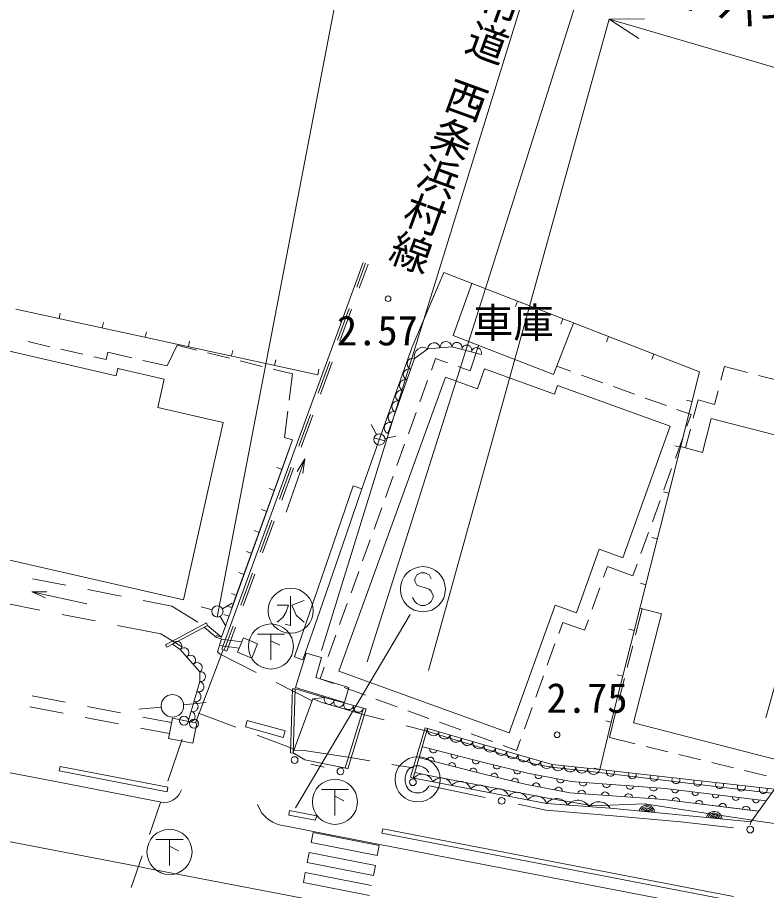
# Model space of a CAD drawing. Units: millimetres, scale not verified. Extents: x 40000 to 680000, y 20000 to 380000.
# Drawn here: x 258478 to 291692, y 282564 to 321269 of the extents above; entities that cross this region are included whole.
import ezdxf
from ezdxf.enums import TextEntityAlignment as Align

# ---------------------------------------------------------------- set-up
doc = ezdxf.new("R2010")
doc.units = ezdxf.units.MM
doc.header["$LTSCALE"] = 1000
doc.linetypes.add('CHAIN', pattern=[18.5, 12, -1.5, 3.5, -1.5])
for name, color, linetype, lineweight in [('M-BGD', 7, 'Continuous', 13), ('M-BGD-EXST', 7, 'Continuous', 13), ('M-BMK', 2, 'CHAIN', 13), ('M-BMK-OTRS', 5, 'Continuous', 13), ('M-STR-HTXT', 7, 'Continuous', 13), ('M-STR-STRC', 7, 'Continuous', 13), ('M-STR-STRD', 7, 'Continuous', 13)]:
    doc.layers.add(name, color=color, linetype=linetype, lineweight=lineweight)
doc.layers.add('M-BGD-HTXT', color=7, linetype='Continuous')
doc.styles.add('@ＭＳ ゴシック', font='')
doc.styles.add('ＭＳ ゴシック', font='')
doc.styles.get('@ＭＳ ゴシック').set_extended_font_data('@MS Gothic')
doc.styles.get('ＭＳ ゴシック').set_extended_font_data('MS Gothic')

msp = doc.modelspace()

# ---------------------------------------------------------------- linework, layer by layer
at = {"layer": 'M-BGD'}
for p, q in [((267542, 293258), (273804, 310413)), ((273909, 310374), (273522, 309312)), ((274023, 310332), (273636, 309270)), ((275960, 306629), (277386, 309958)), ((277386, 309958), (288714, 305554)), ((277790, 307169), (278631, 309476)), ((280648, 308692), (280557, 308459)), ((271793, 305431), (258412, 308338)), ((260324, 307922), (260377, 308167)), ((273179, 308372), (272664, 306963)), ((273293, 308331), (272778, 306922)), ((262235, 307507), (262288, 307752)), ((283137, 307722), (282247, 305434)), ((282664, 307907), (282574, 307674)), ((254121, 307387), (262858, 305386)), ((264147, 307092), (264200, 307336)), ((277790, 307169), (282247, 305434)), ((284681, 307123), (284590, 306890)), ((259920, 306674), (258945, 306898)), ((261382, 306339), (260407, 306563)), ((265117, 305822), (265559, 306737)), ((266417, 306524), (265559, 306737)), ((266058, 306677), (266111, 306921)), ((275960, 306629), (273742, 300371)), ((276673, 306578), (276088, 306153)), ((277746, 306671), (276673, 306578)), ((279034, 306327), (277746, 306671)), ((278923, 306728), (278556, 305601)), ((262407, 306105), (261870, 306228)), ((262481, 306426), (262407, 306105)), ((263555, 306179), (262481, 306426)), ((267873, 306162), (266902, 306403)), ((267970, 306262), (268023, 306506)), ((276088, 306153), (274904, 302832)), ((274904, 302832), (276088, 306153)), ((277021, 306154), (276835, 305638)), ((277021, 306154), (277553, 305962)), ((286698, 306338), (286607, 306105)), ((265117, 305822), (264043, 306068)), ((269328, 305801), (268358, 306042)), ((269882, 305847), (269935, 306091)), ((272322, 306024), (271807, 304615)), ((272435, 305982), (271921, 304573)), ((278024, 305793), (278556, 305601)), ((282393, 305811), (283018, 305586)), ((289828, 305789), (289671, 305195)), ((290845, 305527), (289828, 305789)), ((262931, 305707), (262858, 305386)), ((262910, 305695), (262953, 305719)), ((262931, 305707), (264983, 305237)), ((270672, 305467), (269814, 305680)), ((270526, 304309), (270672, 305467)), ((271771, 305419), (271815, 305444)), ((271793, 305431), (271846, 305676)), ((278873, 304812), (279190, 305690)), ((279190, 305690), (282294, 304571)), ((283488, 305416), (284429, 305077)), ((284806, 290034), (288714, 305554)), ((292298, 305153), (291329, 305402)), ((264983, 305237), (264695, 303979)), ((277456, 305323), (272728, 292287)), ((276665, 305168), (276325, 304228)), ((277456, 305323), (278873, 304812)), ((282294, 304571), (282430, 304948)), ((282430, 304948), (287416, 303150)), ((284899, 304908), (285840, 304569)), ((289544, 304711), (289387, 304117)), ((286310, 304399), (287251, 304060)), ((288385, 304244), (288142, 304305)), ((288657, 304325), (288441, 303502)), ((289387, 304117), (288657, 304325)), ((267600, 303314), (264695, 303979)), ((287721, 303890), (288346, 303665)), ((270319, 302654), (270464, 303812)), ((271464, 303675), (270950, 302266)), ((271578, 303634), (271064, 302225)), ((276156, 303757), (275816, 302817)), ((288346, 303665), (288159, 303148)), ((289235, 303485), (288860, 301989)), ((296151, 301706), (289235, 303485)), ((267600, 303314), (265842, 295449)), ((274160, 303217), (274403, 302781)), ((287416, 303150), (285313, 297318)), ((274770, 302608), (275261, 302701)), ((287990, 302678), (287650, 301737)), ((288314, 303018), (288098, 302195)), ((267976, 295115), (270680, 302539)), ((270680, 302539), (270319, 302654)), ((274284, 302631), (274765, 302494)), ((275646, 302346), (275306, 301406)), ((267526, 293791), (270543, 302163)), ((287873, 302214), (287631, 302275)), ((288860, 301989), (287883, 302254)), ((271215, 301707), (270398, 299344)), ((271215, 301707), (270879, 301135)), ((271125, 301050), (271215, 301707)), ((270208, 301232), (269973, 301317)), ((270607, 301327), (270093, 299918)), ((270721, 301285), (270207, 299876)), ((287481, 301267), (287142, 300326)), ((275136, 300936), (274797, 299995)), ((269873, 300302), (269637, 300387)), ((270759, 292928), (273361, 300502)), ((273062, 298377), (273742, 300371)), ((273361, 300502), (273742, 300371)), ((287362, 300184), (287120, 300245)), ((286972, 299855), (286633, 298915)), ((269537, 299372), (269302, 299457)), ((274627, 299525), (274287, 298584)), ((269750, 298979), (269236, 297569)), ((269864, 298937), (269349, 297528)), ((265842, 295449), (252107, 298596)), ((269202, 298442), (268967, 298526)), ((286464, 298444), (286124, 297504)), ((271888, 294956), (273062, 298377)), ((274117, 298114), (273778, 297174)), ((286851, 298154), (286608, 298215)), ((284278, 297691), (283261, 294868)), ((285313, 297318), (284278, 297691)), ((268867, 297511), (268632, 297596)), ((284639, 296923), (284470, 296452)), ((285768, 296516), (284639, 296923)), ((285955, 297033), (285768, 296516)), ((268532, 296581), (268297, 296666)), ((268893, 296630), (268378, 295221)), ((269007, 296589), (268492, 295179)), ((273608, 296703), (273268, 295763)), ((260622, 296098), (259150, 296389)), ((286339, 296124), (286097, 296185)), ((259116, 295813), (261557, 295276)), ((259779, 295801), (259116, 295813)), ((259116, 295813), (259723, 295547)), ((263075, 295614), (261603, 295904)), ((268197, 295651), (267961, 295736)), ((284300, 295982), (283961, 295041)), ((265321, 295170), (264056, 295420)), ((258003, 295290), (259474, 295000)), ((266474, 294460), (265321, 295170)), ((266625, 295144), (267106, 295007)), ((267564, 295060), (268001, 295303)), ((267976, 295115), (267751, 295164)), ((271888, 294956), (271135, 292785)), ((273098, 295292), (272759, 294352)), ((282320, 295208), (280286, 289563)), ((283261, 294868), (282320, 295208)), ((285882, 293899), (286178, 295057)), ((286077, 295083), (287030, 294838)), ((260455, 294806), (261927, 294515)), ((267467, 294720), (267711, 294284)), ((267861, 294721), (267626, 294806)), ((283792, 294571), (283622, 294100)), ((285794, 289993), (287030, 294838)), ((262908, 294321), (264839, 293940)), ((265044, 293462), (266853, 294426)), ((266909, 294320), (265100, 293356)), ((266757, 294239), (267301, 293777)), ((266909, 294320), (266853, 294426)), ((266887, 294308), (266909, 294320)), ((266909, 294320), (267526, 293791)), ((268035, 294282), (267648, 293219)), ((268149, 294240), (267762, 293178)), ((282480, 293965), (282655, 294449)), ((283622, 294100), (282655, 294449)), ((285828, 294094), (285586, 294155)), ((264839, 293940), (265792, 293353)), ((267526, 293791), (267291, 293875)), ((267301, 293777), (267519, 293719)), ((272589, 293882), (272249, 292941)), ((265044, 293462), (265100, 293356)), ((265696, 293249), (265356, 293493)), ((267519, 293719), (267341, 293152)), ((267427, 293422), (268306, 293309)), ((267517, 293713), (268426, 293596)), ((268231, 293128), (268495, 293760)), ((268495, 293760), (269127, 293497)), ((269127, 293497), (268863, 292865)), ((281972, 292554), (282311, 293495)), ((285512, 292446), (285759, 293415)), ((266571, 292266), (265696, 293249)), ((266378, 289994), (267592, 293240)), ((267341, 293152), (267470, 293044)), ((269062, 292235), (267470, 293044)), ((267762, 293178), (267542, 293258)), ((268863, 292865), (268231, 293128)), ((271285, 293086), (270806, 291560)), ((271958, 292897), (271285, 293086)), ((270759, 292928), (271135, 292785)), ((271958, 292897), (271704, 292006)), ((266571, 292266), (266560, 291824)), ((272079, 292471), (271893, 291955)), ((272728, 292287), (280286, 289563)), ((273175, 291570), (271704, 292006)), ((272494, 291736), (271893, 291955)), ((281463, 291143), (281802, 292084)), ((285317, 292064), (285074, 292125)), ((285141, 290992), (285388, 291961)), ((266560, 291824), (266040, 290062)), ((271545, 290972), (269954, 291782)), ((270587, 288662), (270666, 291504)), ((270666, 291504), (270786, 291500)), ((270786, 291500), (270707, 288658)), ((272091, 291124), (270786, 291500)), ((270806, 291560), (272984, 290896)), ((273903, 291223), (272963, 291565)), ((272984, 290896), (273175, 291570)), ((260598, 290915), (259125, 291197)), ((270708, 288693), (271579, 291064)), ((271579, 291064), (272091, 291124)), ((271579, 291064), (271993, 290904)), ((273821, 290656), (272091, 291124)), ((260502, 290424), (259028, 290707)), ((263053, 290443), (261580, 290726)), ((271993, 290904), (273740, 290389)), ((275312, 290709), (274373, 291051)), ((280954, 289732), (281294, 290673)), ((266504, 290425), (268165, 289806)), ((273821, 290656), (273012, 288001)), ((273936, 290621), (273127, 287966)), ((273740, 290389), (274741, 290126)), ((273821, 290656), (273936, 290621)), ((276722, 290195), (275782, 290538)), ((284722, 289350), (285017, 290508)), ((262957, 289953), (261484, 290235)), ((265312, 290010), (264035, 290255)), ((278131, 289682), (277191, 290024)), ((284296, 287934), (284806, 290034)), ((284806, 290034), (284563, 290095)), ((285794, 289993), (292710, 288214)), ((265213, 289519), (263939, 289764)), ((275708, 289871), (276710, 289608)), ((275908, 287585), (276551, 289784)), ((276023, 287551), (276666, 289750)), ((276551, 289784), (276666, 289750)), ((276666, 289750), (282189, 288150)), ((279540, 289168), (278601, 289510)), ((265787, 289276), (265145, 287418)), ((269101, 289457), (270762, 288838)), ((280611, 288778), (280785, 289262)), ((284722, 289350), (285862, 289071)), ((270741, 288780), (271188, 288768)), ((271188, 288768), (273147, 288477)), ((280611, 288778), (280010, 288997)), ((286348, 288952), (287319, 288714)), ((270587, 288662), (270707, 288658)), ((273147, 288477), (274095, 288320)), ((287804, 288595), (288776, 288357)), ((272070, 288028), (271492, 288170)), ((273012, 288001), (273127, 287966)), ((275081, 288157), (276029, 288000)), ((282161, 288032), (284272, 287798)), ((282189, 288150), (284296, 287934)), ((284296, 287934), (284053, 287993)), ((289261, 288238), (290233, 288000)), ((275908, 287585), (276023, 287551)), ((277012, 287604), (276095, 287799)), ((277012, 287604), (281992, 286656)), ((284272, 287798), (291896, 286886)), ((284296, 287934), (292040, 287059)), ((290718, 287881), (291690, 287643)), ((279212, 286696), (276747, 287212)), ((291002, 285592), (292040, 287059)), ((264819, 286473), (264329, 285055)), ((281992, 286656), (283993, 286313)), ((291305, 286085), (287145, 286597)), ((281913, 286131), (280680, 286389)), ((284897, 285871), (281913, 286131)), ((283993, 286313), (286288, 286409)), ((291017, 285613), (284754, 286214)), ((286288, 286409), (287925, 286164)), ((287925, 286164), (291064, 285680)), ((287888, 285612), (284897, 285871)), ((290996, 285690), (292710, 285432)), ((290223, 285351), (287888, 285612)), ((291002, 285592), (290966, 285484)), ((264003, 284110), (263513, 282692))]:
    msp.add_line(p, q, dxfattribs=at)
msp.add_lwpolyline([(265172, 289311), (265350, 290200), (266425, 289984), (266247, 289095)], close=True, dxfattribs=at)
for points in [[(276631, 289632), (281438, 288168), (282161, 288032)], [(276445, 288932), (279282, 288213), (281098, 287769), (283036, 287393), (287194, 287094), (291675, 286543)], [(273036, 287988), (271219, 288358), (270708, 288669)], [(291347, 286080), (287145, 286597), (282970, 286897), (280991, 287281), (279161, 287727), (276322, 288448)], [(284754, 286214), (281942, 286425), (276056, 287546)]]:
    msp.add_lwpolyline(points, dxfattribs=at)
for centre, radius in [((274913, 308801), 125), ((274525, 302562), 250), ((267346, 294939), 250), ((282405, 289468), 125), ((270764, 288349), 150), ((272799, 287849), 150), ((276013, 287366), 150), ((279946, 286542), 150), ((290969, 285267), 150)]:
    msp.add_circle(centre, radius, dxfattribs=at)
for centre, radius, start, end in [((276461, 306255), 387, 56.7677, 195.3743), ((276943, 306581), 270, 9.1856, 180.6383), ((277480, 306628), 270, 9.1856, 180.6383), ((277968, 306639), 224, 338.2906, 171.7876), ((278397, 306524), 224, 338.2905, 171.7864), ((278826, 306409), 224, 338.2911, 171.7857), ((276005, 305915), 252, 70.7967, 249.9591), ((275836, 305440), 252, 70.7966, 249.9603), ((275667, 304966), 252, 70.7967, 249.9591), ((275498, 304491), 252, 70.7984, 249.9586), ((275329, 304017), 252, 70.7966, 249.9603), ((275160, 303543), 252, 70.7967, 249.9591), ((274990, 303068), 252, 70.7966, 249.9603), ((265561, 293402), 204, 311.3871, 157.2895), ((265864, 293104), 221, 304.1826, 139.1629), ((266155, 292777), 221, 304.183, 139.1625), ((266447, 292449), 221, 304.1835, 139.1616), ((266593, 292045), 223, 261.5431, 95.631), ((266515, 291599), 230, 248.4977, 78.5943), ((266385, 291160), 230, 248.4977, 78.5943), ((272301, 291042), 225, 158.5846, 351.1367), ((266256, 290721), 230, 248.4977, 78.5943), ((272733, 290925), 225, 158.5846, 351.1367), ((273166, 290808), 225, 158.5839, 351.1361), ((273598, 290691), 225, 158.5857, 351.1355), ((266126, 290282), 230, 248.4983, 78.5925), ((265996, 289843), 230, 56.6966, 78.5943), ((276920, 289689), 262, 166.3856, 341.2939), ((277423, 289543), 262, 166.3851, 341.2944), ((277925, 289398), 262, 166.3845, 341.295), ((278427, 289252), 262, 166.3839, 341.2956), ((278929, 289107), 262, 166.3845, 341.2939), ((276921, 288825), 163, 170.379, 341.146), ((279431, 288961), 262, 166.3851, 341.2944), ((279933, 288816), 262, 166.3845, 341.295), ((276792, 288315), 163, 350.4232, 161.1026), ((277866, 288585), 163, 170.3799, 341.1451), ((278812, 288345), 163, 170.379, 341.146), ((280435, 288671), 262, 166.3845, 341.295), ((280937, 288525), 262, 166.3839, 341.2945), ((281439, 288380), 262, 166.3856, 341.2939), ((277738, 288075), 163, 350.4233, 161.1008), ((278685, 287835), 163, 350.4232, 161.1026), ((279737, 288108), 156, 168.4647, 344.1098), ((281941, 288234), 262, 166.3851, 341.2944), ((282454, 288138), 265, 177.4302, 350.8679), ((282981, 288084), 265, 177.4299, 350.8685), ((283507, 288030), 265, 177.4304, 350.8677), ((284034, 287976), 265, 177.43, 350.8695), ((276431, 287229), 491, 18.636, 139.7894), ((279617, 287609), 157, 348.8987, 163.6757), ((280645, 287886), 156, 168.4647, 344.1098), ((281586, 287690), 165, 174.3076, 343.736), ((284772, 287808), 178, 149.5591, 17.5487), ((285740, 287698), 178, 149.5584, 17.5497), ((286708, 287589), 178, 149.5575, 17.5506), ((277272, 287069), 491, 18.636, 139.7894), ((278113, 286909), 491, 18.636, 139.7894), ((278954, 286748), 491, 18.636, 139.7894), ((280532, 287385), 157, 348.8968, 163.6757), ((281482, 287166), 169, 355.506, 162.5379), ((282555, 287502), 165, 174.3076, 343.736), ((283558, 287381), 176, 184.2548, 347.5193), ((284597, 287307), 176, 184.2567, 347.519), ((285637, 287232), 176, 184.2571, 347.5186), ((287676, 287480), 178, 149.559, 17.5508), ((288644, 287370), 178, 149.5586, 17.5496), ((289612, 287261), 178, 149.5586, 17.5496), ((290580, 287152), 178, 149.5586, 17.5496), ((279794, 286588), 491, 18.636, 139.7894), ((280635, 286428), 491, 18.636, 139.7894), ((282472, 286974), 169, 355.5052, 162.5389), ((283490, 286833), 176, 4.4912, 167.2844), ((284534, 286758), 176, 4.4912, 167.2844), ((285578, 286683), 176, 4.4908, 167.2836), ((286676, 287157), 176, 184.2552, 347.5205), ((287642, 287040), 150, 173.1702, 352.7959), ((288538, 286929), 150, 173.1702, 352.7959), ((289434, 286819), 150, 173.1702, 352.7959), ((291548, 287042), 178, 149.559, 17.5508), ((281476, 286268), 491, 18.636, 139.7894), ((282387, 286074), 567, 29.6869, 141.7253), ((283324, 286003), 567, 29.6869, 141.7253), ((284262, 285933), 567, 29.6869, 141.7253), ((286622, 286608), 176, 4.4908, 167.2852), ((287662, 286506), 177, 1.6579, 164.3092), ((288702, 286378), 177, 1.6584, 164.3084), ((289742, 286250), 177, 1.6587, 164.3081), ((290330, 286709), 150, 173.1702, 352.7959), ((291227, 286599), 150, 173.1702, 352.7959), ((286387, 286003), 354, 3.3227, 165.7279), ((286387, 286003), 283, 5.5467, 163.5038), ((286387, 286003), 212, 9.2931, 159.7575), ((286387, 286003), 142, 17.0048, 152.0458), ((286387, 286003), 100, 27.3225, 141.7281), ((289373, 285716), 354, 3.3227, 165.7279), ((290782, 286122), 177, 1.6587, 164.3081), ((289373, 285716), 283, 5.5467, 163.5038), ((289373, 285716), 212, 9.2931, 159.7575), ((289373, 285716), 142, 17.0048, 152.0458), ((289373, 285716), 100, 27.3225, 141.7281)]:
    msp.add_arc(centre, radius, start, end, dxfattribs=at)
at = {"layer": 'M-BGD-EXST'}
for p, q in [((270591, 295618), (270591, 294318)), ((271191, 295418), (270641, 295218)), ((269991, 295218), (270491, 295218)), ((270491, 295218), (270391, 294918)), ((270641, 295218), (270841, 294768)), ((270241, 294668), (269991, 294468)), ((270391, 294918), (270241, 294668)), ((270841, 294768), (270991, 294618)), ((270991, 294618), (271191, 294468)), ((270591, 294318), (270341, 294368)), ((269115, 293935), (270315, 293935)), ((269715, 293935), (269715, 292785)), ((269715, 293635), (270115, 293435)), ((264849, 290698), (263854, 290599)), ((265844, 290797), (266840, 290894)), ((271953, 287048), (273153, 287048)), ((272553, 287048), (272553, 285898)), ((272553, 286748), (272953, 286548)), ((264620, 284826), (265820, 284826)), ((265220, 284826), (265220, 283676)), ((265220, 284526), (265620, 284326))]:
    msp.add_line(p, q, dxfattribs=at)
for centre, radius in [((270591, 294968), 1000), ((269715, 293385), 1000), ((265347, 290748), 500), ((272553, 286498), 1000), ((265220, 284276), 1000)]:
    msp.add_circle(centre, radius, dxfattribs=at)
at = {"layer": 'M-BMK'}
msp.add_lwpolyline([(212538, 293514), (229405, 290263), (229896, 290168), (232842, 289600), (233333, 289505), (244134, 287423), (244625, 287329), (252480, 285814), (252971, 285720), (263772, 283638), (264263, 283543), (272119, 282029), (272610, 281934), (291757, 278243), (292248, 278148), (299777, 276697)], dxfattribs=at)
at = {"layer": 'M-BMK-OTRS'}
for p, q in [((268670, 290105), (268590, 289816)), ((268670, 290105), (270342, 289645)), ((268590, 289816), (270263, 289356)), ((270342, 289645), (270263, 289356)), ((271501, 284693), (274433, 284117)), ((274519, 284559), (274433, 284117)), ((271328, 283809), (271414, 284251)), ((271414, 284251), (274346, 283676)), ((271328, 283809), (274260, 283234)), ((271154, 282926), (271241, 283368)), ((271241, 283368), (274173, 282792)), ((274346, 283676), (274260, 283234)), ((271154, 282926), (274086, 282351))]:
    msp.add_line(p, q, dxfattribs=at)
for points in [[(199991, 299251), (204726, 298268), (208689, 297437), (213443, 296425), (219483, 295257), (224251, 294336), (230164, 293192), (234944, 292267), (238888, 291511), (243656, 290581), (249578, 289437), (254352, 288506), (260236, 287380), (265017, 286456)], [(270411, 285421), (271596, 285186), (274546, 284612), (290099, 281610), (295019, 280660), (299789, 279743), (300333, 279640)], [(271501, 284693), (271588, 285134), (274519, 284559)]]:
    msp.add_lwpolyline(points, dxfattribs=at)
for centre, radius, start, end in [((264923, 287327), 876, 276.1011, 339.8779), ((270487, 286881), 1462, 200.07, 267.056)]:
    msp.add_arc(centre, radius, start, end, dxfattribs=at)
at = {"layer": 'M-STR-HTXT'}
for p, q in [((271955, 293205), (283606, 330905)), ((273990, 292705), (285793, 329994)), ((267329, 294687), (274010, 329391)), ((276708, 292317), (284713, 321193)), ((284713, 321193), (286279, 321204)), ((284713, 321193), (299084, 316986)), ((284713, 321193), (286026, 320340)), ((291663, 290219), (299084, 316986))]:
    msp.add_line(p, q, dxfattribs=at)
at = {"layer": 'M-STR-STRC'}
for p, q in [((276182, 296559), (276091, 296377)), ((276364, 296649), (276182, 296559)), ((276546, 296649), (276364, 296649)), ((276728, 296559), (276546, 296649)), ((276819, 296377), (276728, 296559)), ((276091, 296377), (276091, 296286)), ((276091, 296286), (276182, 296104)), ((276182, 296104), (276728, 295922)), ((276728, 295922), (276819, 295831)), ((276819, 295831), (276910, 295649)), ((276091, 295377), (276000, 295559)), ((276182, 295286), (276091, 295377)), ((276819, 295377), (276728, 295286)), ((276910, 295559), (276819, 295377)), ((276910, 295649), (276910, 295559)), ((276364, 295195), (276182, 295286)), ((276546, 295195), (276364, 295195)), ((276728, 295286), (276546, 295195)), ((270809, 286230), (275895, 294801)), ((275971, 288040), (275821, 287940)), ((276121, 288090), (275971, 288040)), ((276321, 288090), (276121, 288090)), ((276471, 288040), (276321, 288090)), ((276621, 287940), (276471, 288040)), ((275721, 287790), (275671, 287590)), ((275671, 287590), (275671, 287390)), ((275821, 287940), (275721, 287790)), ((276721, 287790), (276621, 287940)), ((275671, 287390), (275721, 287190)), ((275721, 287190), (275821, 287040)), ((276621, 287040), (276721, 287190)), ((275821, 287040), (275971, 286940)), ((275971, 286940), (276121, 286890)), ((276121, 286890), (276321, 286890)), ((276321, 286890), (276471, 286940)), ((276471, 286940), (276621, 287040))]:
    msp.add_line(p, q, dxfattribs=at)
for centre in [(276455, 295922), (276221, 287490)]:
    msp.add_circle(centre, 1000, dxfattribs=at)
at = {"layer": 'M-STR-STRD'}
for p, q in [((260331, 287871), (260368, 288067)), ((260368, 288067), (265149, 287143)), ((260331, 287871), (265111, 286947)), ((265149, 287143), (265111, 286947)), ((270547, 286109), (270508, 285912)), ((270547, 286109), (271731, 285873)), ((270508, 285912), (271692, 285677)), ((271692, 285677), (271731, 285873)), ((274641, 285103), (274679, 285299)), ((274679, 285299), (290232, 282298)), ((274641, 285103), (290194, 282101))]:
    msp.add_line(p, q, dxfattribs=at)
for centre in [(265859, 290092), (266309, 289963)]:
    msp.add_circle(centre, 200, dxfattribs=at)

# ---------------------------------------------------------------- texts
at = {"layer": 'M-BGD', "style": 'ＭＳ ゴシック'}
for s, p in [('車庫', (278663, 306680)), ('2.57', (272642, 306336)), ('2.75', (281938, 290048))]:
    msp.add_text(s, height=1320, dxfattribs=at).set_placement(p, align=Align.BOTTOM_LEFT)
at = {"layer": 'M-BGD-HTXT', "style": '@ＭＳ ゴシック'}
msp.add_text('市道 西条浜村線', height=1320, rotation=250.019, dxfattribs=at).set_placement((276926, 316714), align=Align.BOTTOM_CENTER)
at = {"layer": 'M-STR-HTXT', "style": 'ＭＳ ゴシック'}
msp.add_text('ガードパイプ  L=15.1', height=1320, rotation=343.261, dxfattribs=at).set_placement((292770, 319892), align=Align.BOTTOM_CENTER)

doc.saveas('drawing.dxf')
